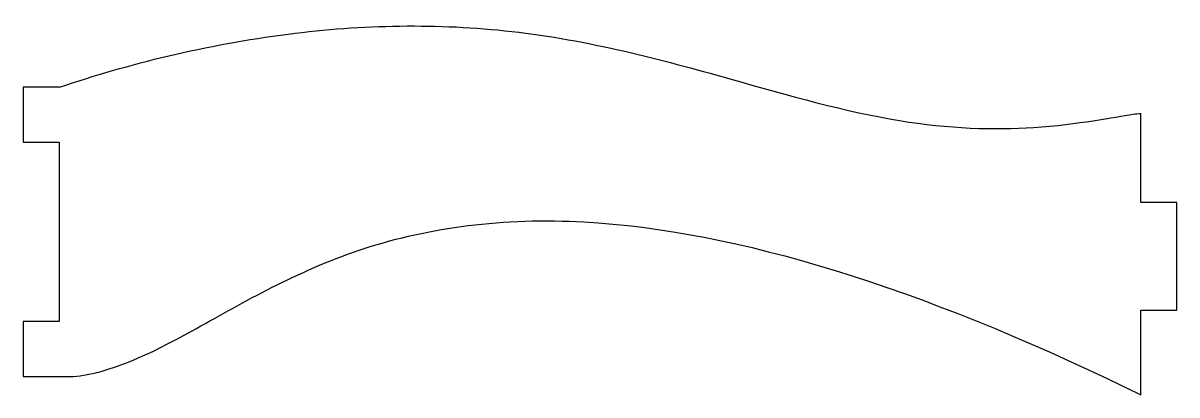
# Model space of a CAD drawing. Header units: millimetres. Extents: x -32 to 32, y -10.2 to 10.4.
import ezdxf

# ---------------------------------------------------------------- set-up
doc = ezdxf.new("R2010")
doc.units = ezdxf.units.MM
doc.layers.get('0').update_dxf_attribs({"linetype": 'CONTINUOUS'})

msp = doc.modelspace()

# ---------------------------------------------------------------- linework, layer by layer
for p, q in [((-30.004, 6.818), (-32.025, 6.818)), ((-32.025, 6.818), (-32.025, 3.768)), ((30.025, 0.426), (30.025, 5.37)), ((-32.025, 3.768), (-30.025, 3.768)), ((-30.025, 3.768), (-30.025, -6.182)), ((32.025, 0.426), (30.025, 0.426)), ((32.025, -5.553), (32.025, 0.426)), ((30.025, -10.245), (30.025, -5.553)), ((30.025, -5.553), (32.025, -5.553)), ((-30.025, -6.182), (-32.025, -6.182)), ((-32.025, -6.182), (-32.025, -9.232)), ((-32.025, -9.232), (-29.242, -9.232))]:
    msp.add_line(p, q)
for points, knots in [([(-30.004, 6.818), (-26.194, 8.107), (-21.863, 9.185), (-17.301, 9.769), (-13.221, 10.292), (-8.988, 10.374), (-4.897, 9.912), (-0.685, 9.436), (3.368, 8.37), (7.199, 7.287), (10.502, 6.354), (13.662, 5.456), (16.631, 4.968), (19.334, 4.525), (21.885, 4.439), (24.064, 4.586), (26.571, 4.755), (28.543, 5.17), (29.585, 5.318), (29.744, 5.34), (29.881, 5.357), (29.998, 5.368), (30.007, 5.369), (30.016, 5.369), (30.025, 5.37)], [0.0000606, 0.0000606, 0.0000606, 0.0000606, 0.1777211, 0.1777211, 0.1777211, 0.3366364, 0.3366364, 0.3366364, 0.5002876, 0.5002876, 0.5002876, 0.6413711, 0.6413711, 0.6413711, 0.7698263, 0.7698263, 0.7698263, 0.9176534, 0.9176534, 0.9176534, 0.9401335, 0.9401335, 0.9401335, 0.9418982, 0.9418982, 0.9418982, 0.9418982]), ([(-29.242, -9.232), (-29.242, -9.232), (-29.241, -9.232), (-29.241, -9.232), (-27.208, -9.037), (-25.052, -8.019), (-22.642, -6.69), (-20.039, -5.255), (-17.12, -3.526), (-13.692, -2.331), (-10.21, -1.116), (-6.204, -0.458), (-1.685, -0.615), (6.694, -0.907), (16.774, -3.937), (28.149, -9.338), (28.758, -9.628), (29.372, -9.924), (29.989, -10.227), (30.001, -10.233), (30.013, -10.239), (30.025, -10.245)], [0.0229045, 0.0229045, 0.0229045, 0.0229045, 0.0229402, 0.0229402, 0.0229402, 0.205662, 0.205662, 0.205662, 0.4029844, 0.4029844, 0.4029844, 0.6034246, 0.6034246, 0.6034246, 0.9750405, 0.9750405, 0.9750405, 0.9949518, 0.9949518, 0.9949518, 0.9953391, 0.9953391, 0.9953391, 0.9953391])]:
    msp.add_open_spline(points, degree=3, knots=knots)

doc.saveas('drawing.dxf')
